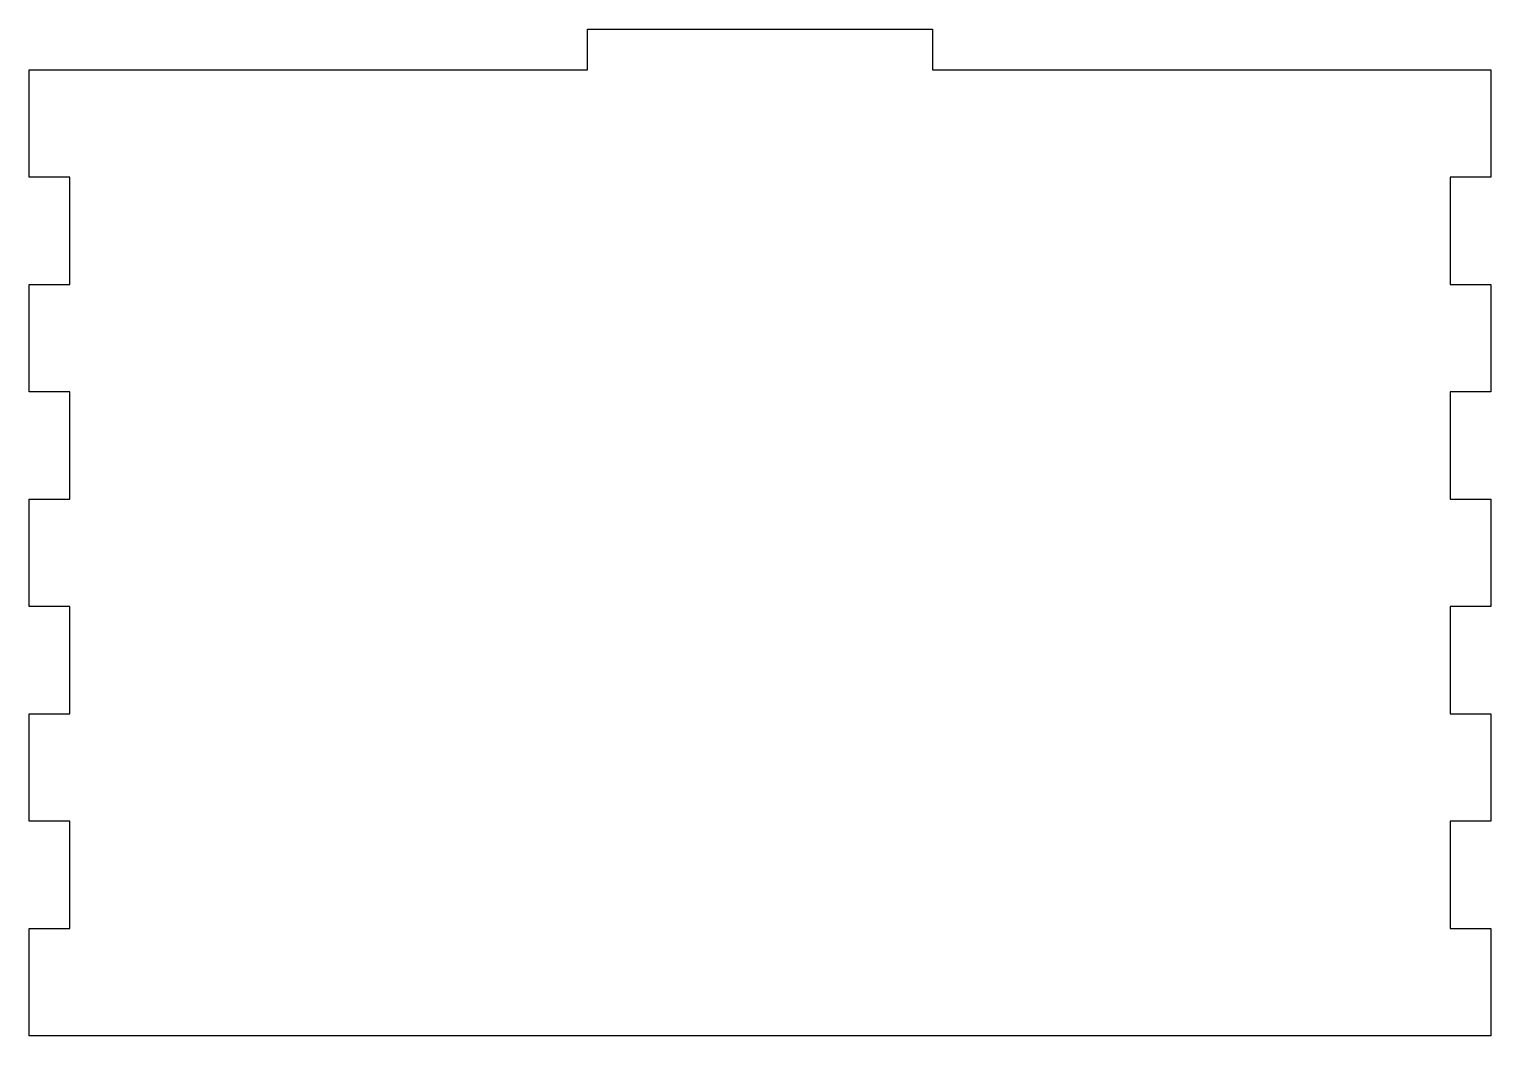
# Model space of a CAD drawing. Extents: x -106 to 106, y -73 to 73.
import ezdxf

# ---------------------------------------------------------------- set-up
doc = ezdxf.new("R2010")
doc.units = 0

msp = doc.modelspace()

# ---------------------------------------------------------------- linework, layer by layer
at = {"layer": '1', "color": 1}
for p, q in [((-25, 72.95), (-25, 72.951)), ((-25, 72.951), (25, 72.951)), ((-25, 67.05), (-25, 72.95)), ((25, 72.951), (25, 72.95)), ((25, 72.95), (25, 67.05)), ((-105.9, 51.494), (-105.9, 67.05)), ((-105.9, 67.05), (-105.9, 67.05)), ((-105.9, 67.05), (-25, 67.05)), ((25, 67.05), (105.9, 67.05)), ((105.9, 67.05), (105.9, 67.05)), ((105.9, 67.05), (105.9, 51.494)), ((-100.001, 51.494), (-105.9, 51.494)), ((-105.9, 51.494), (-105.9, 51.494)), ((-100.001, 35.939), (-100.001, 51.494)), ((105.9, 51.494), (100.001, 51.494)), ((100.001, 51.494), (100.001, 35.939)), ((105.9, 51.494), (105.9, 51.494)), ((-105.9, 20.383), (-105.9, 35.939)), ((-105.9, 35.939), (-105.9, 35.939)), ((-105.9, 35.939), (-100.001, 35.939)), ((100.001, 35.939), (105.9, 35.939)), ((105.9, 35.939), (105.9, 35.939)), ((105.9, 35.939), (105.9, 20.383)), ((-100.001, 20.383), (-105.9, 20.383)), ((-105.9, 20.383), (-105.9, 20.383)), ((-100.001, 4.828), (-100.001, 20.383)), ((105.9, 20.383), (100.001, 20.383)), ((100.001, 20.383), (100.001, 4.828)), ((105.9, 20.383), (105.9, 20.383)), ((-105.9, -10.728), (-105.9, 4.828)), ((-105.9, 4.828), (-105.9, 4.828)), ((-105.9, 4.828), (-100.001, 4.828)), ((100.001, 4.828), (105.9, 4.828)), ((105.9, 4.828), (105.9, 4.828)), ((105.9, 4.828), (105.9, -10.728)), ((-100.001, -10.728), (-105.9, -10.728)), ((-105.9, -10.728), (-105.9, -10.728)), ((-100.001, -26.283), (-100.001, -10.728)), ((105.9, -10.728), (100.001, -10.728)), ((100.001, -10.728), (100.001, -26.283)), ((105.9, -10.728), (105.9, -10.728)), ((-105.9, -41.839), (-105.9, -26.283)), ((-105.9, -26.283), (-105.9, -26.283)), ((-105.9, -26.283), (-100.001, -26.283)), ((100.001, -26.283), (105.9, -26.283)), ((105.9, -26.283), (105.9, -26.283)), ((105.9, -26.283), (105.9, -41.839)), ((-100.001, -41.839), (-105.9, -41.839)), ((-105.9, -41.839), (-105.9, -41.839)), ((-100.001, -57.394), (-100.001, -41.839)), ((100.004, -41.839), (100.001, -41.839)), ((100.001, -41.839), (100.001, -57.394)), ((105.9, -41.839), (100.004, -41.839)), ((105.9, -41.839), (105.9, -41.839)), ((-105.9, -72.95), (-105.9, -57.394)), ((-105.9, -57.394), (-105.9, -57.394)), ((-105.9, -57.394), (-100.001, -57.394)), ((100.001, -57.394), (105.9, -57.394)), ((105.9, -57.394), (105.9, -57.394)), ((105.9, -57.394), (105.9, -72.95)), ((-105.9, -72.951), (-105.9, -72.95)), ((105.9, -72.951), (-105.9, -72.951)), ((105.9, -72.95), (105.9, -72.951))]:
    msp.add_line(p, q, dxfattribs=at)
at = {"layer": '1', "color": 2}
for p, q in [((100.004, -41.839), (100.002, -41.844)), ((100.007, -41.844), (100.004, -41.839))]:
    msp.add_line(p, q, dxfattribs=at)
at = {"layer": '1', "color": 3}
for p, q in [((100.002, -41.844), (100.002, -41.844, 15)), ((100.007, -41.844, 15), (100.007, -41.844, 15)), ((100.007, -41.844, 15), (100.007, -41.844))]:
    msp.add_line(p, q, dxfattribs=at)

doc.saveas('drawing.dxf')
